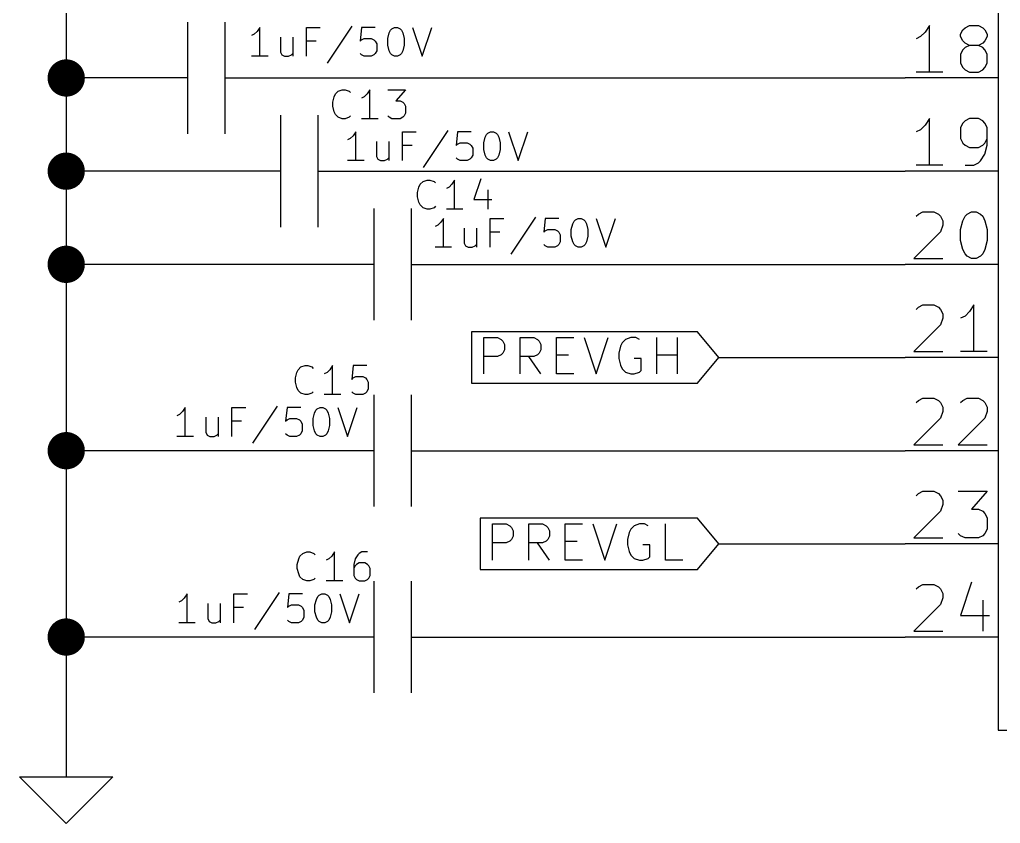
# Model space of a CAD drawing. Extents: x 0.4 to 16.1, y -11.3 to -0.4.
# Drawn here: x 10.2 to 11.252, y -3.35 to -2.487 of the extents above; entities that cross this region are included whole.
import ezdxf

# ---------------------------------------------------------------- set-up
doc = ezdxf.new("R2010")
doc.units = 0
doc.header["$MEASUREMENT"] = 0
for name, color, linetype in [('CYAN2', 4, 'CONTINUOUS'), ('GREEN2', 3, 'CONTINUOUS'), ('LYELLOW', 51, 'CONTINUOUS'), ('RED2', 1, 'CONTINUOUS')]:
    doc.layers.add(name, color=color, linetype=linetype)

msp = doc.modelspace()

# ---------------------------------------------------------------- linework, layer by layer
at = {"layer": 'CYAN2', "linetype": 'CONTINUOUS'}
for p, q in [((10.4517, -2.50307), (10.4488, -2.50454)), ((10.4547, -2.50011), (10.4517, -2.50307)), ((10.4576, -2.49569), (10.4547, -2.50011)), ((10.4576, -2.52669), (10.4576, -2.49569)), ((10.5078, -2.52669), (10.5078, -2.49569)), ((10.5078, -2.49569), (10.5226, -2.49569)), ((10.5565, -2.49421), (10.53, -2.53407)), ((10.5669, -2.49569), (10.5654, -2.51045)), ((10.5816, -2.49569), (10.5669, -2.49569)), ((10.5949, -2.5075), (10.5964, -2.50159)), ((10.5964, -2.50159), (10.5979, -2.49864)), ((10.5979, -2.49864), (10.5994, -2.49717)), ((10.5994, -2.49717), (10.6023, -2.49569)), ((10.6023, -2.49569), (10.6053, -2.49569)), ((10.6053, -2.49569), (10.6082, -2.49717)), ((10.6082, -2.49717), (10.6097, -2.49864)), ((10.6097, -2.49864), (10.6112, -2.50159)), ((10.6112, -2.50159), (10.6126, -2.5075)), ((10.6215, -2.49569), (10.6318, -2.52669)), ((10.6318, -2.52669), (10.6422, -2.49569)), ((10.4798, -2.50602), (10.4798, -2.52226)), ((10.4931, -2.50602), (10.4931, -2.52669)), ((10.5182, -2.51045), (10.5078, -2.51045)), ((10.5654, -2.51045), (10.5669, -2.50897)), ((10.5669, -2.50897), (10.5698, -2.5075)), ((10.5698, -2.5075), (10.5772, -2.5075)), ((10.5772, -2.5075), (10.5802, -2.50897)), ((10.5802, -2.50897), (10.5816, -2.51045)), ((10.5816, -2.51045), (10.5831, -2.5134)), ((10.5831, -2.5134), (10.5831, -2.52078)), ((10.5949, -2.51488), (10.5949, -2.5075)), ((10.6126, -2.5075), (10.6126, -2.51488)), ((10.4798, -2.52226), (10.4813, -2.52521)), ((10.4813, -2.52521), (10.4842, -2.52669)), ((10.4886, -2.52669), (10.4916, -2.52521)), ((10.4916, -2.52521), (10.4931, -2.52374)), ((10.5669, -2.52521), (10.5654, -2.52374)), ((10.5698, -2.52669), (10.5669, -2.52521)), ((10.5802, -2.52521), (10.5772, -2.52669)), ((10.5816, -2.52374), (10.5802, -2.52521)), ((10.5831, -2.52078), (10.5816, -2.52374)), ((10.5964, -2.52078), (10.5949, -2.51488)), ((10.5979, -2.52374), (10.5964, -2.52078)), ((10.5994, -2.52521), (10.5979, -2.52374)), ((10.6023, -2.52669), (10.5994, -2.52521)), ((10.6082, -2.52521), (10.6053, -2.52669)), ((10.6097, -2.52374), (10.6082, -2.52521)), ((10.6112, -2.52078), (10.6097, -2.52374)), ((10.6126, -2.51488), (10.6112, -2.52078)), ((10.4665, -2.52669), (10.4488, -2.52669)), ((10.4842, -2.52669), (10.4886, -2.52669)), ((10.5772, -2.52669), (10.5698, -2.52669)), ((10.6053, -2.52669), (10.6023, -2.52669)), ((10.5374, -2.57007), (10.5388, -2.56711)), ((10.5388, -2.56711), (10.5418, -2.56417)), ((10.5418, -2.56417), (10.5462, -2.56269)), ((10.5462, -2.56269), (10.5492, -2.56269)), ((10.5492, -2.56269), (10.5536, -2.56417)), ((10.5536, -2.56417), (10.5551, -2.56564)), ((10.5728, -2.56711), (10.5698, -2.57007)), ((10.5757, -2.56269), (10.5728, -2.56711)), ((10.5757, -2.59369), (10.5757, -2.56269)), ((10.5949, -2.56269), (10.6141, -2.56269)), ((10.6141, -2.56269), (10.6038, -2.5745)), ((10.5359, -2.57597), (10.5374, -2.57007)), ((10.5359, -2.5804), (10.5359, -2.57597)), ((10.5698, -2.57007), (10.5669, -2.57154)), ((10.6038, -2.5745), (10.6082, -2.5745)), ((10.6082, -2.5745), (10.6112, -2.57597)), ((10.6112, -2.57597), (10.6126, -2.57745)), ((10.6126, -2.57745), (10.6141, -2.5804)), ((10.5374, -2.58631), (10.5359, -2.5804)), ((10.5388, -2.58926), (10.5374, -2.58631)), ((10.6141, -2.58778), (10.6126, -2.59074)), ((10.6141, -2.5804), (10.6141, -2.58778)), ((10.5418, -2.59221), (10.5388, -2.58926)), ((10.5462, -2.59369), (10.5418, -2.59221)), ((10.5492, -2.59369), (10.5462, -2.59369)), ((10.5536, -2.59221), (10.5492, -2.59369)), ((10.5551, -2.59074), (10.5536, -2.59221)), ((10.5846, -2.59369), (10.5669, -2.59369)), ((10.5964, -2.59221), (10.5949, -2.59074)), ((10.5994, -2.59369), (10.5964, -2.59221)), ((10.6082, -2.59369), (10.5994, -2.59369)), ((10.6112, -2.59221), (10.6082, -2.59369)), ((10.6126, -2.59074), (10.6112, -2.59221)), ((10.5606, -2.60769), (10.5577, -2.61211)), ((10.5606, -2.63869), (10.5606, -2.60769)), ((10.6108, -2.63869), (10.6108, -2.60769)), ((10.6108, -2.60769), (10.6256, -2.60769)), ((10.6595, -2.60621), (10.633, -2.64607)), ((10.6699, -2.60769), (10.6684, -2.62245)), ((10.6846, -2.60769), (10.6699, -2.60769)), ((10.7009, -2.61064), (10.7024, -2.60917)), ((10.7024, -2.60917), (10.7053, -2.60769)), ((10.7053, -2.60769), (10.7083, -2.60769)), ((10.7083, -2.60769), (10.7112, -2.60917)), ((10.7112, -2.60917), (10.7127, -2.61064)), ((10.7245, -2.60769), (10.7348, -2.63869)), ((10.7348, -2.63869), (10.7452, -2.60769)), ((10.5547, -2.61507), (10.5518, -2.61654)), ((10.5577, -2.61211), (10.5547, -2.61507)), ((10.5828, -2.61802), (10.5828, -2.63426)), ((10.5961, -2.61802), (10.5961, -2.63869)), ((10.6699, -2.62097), (10.6728, -2.6195)), ((10.6728, -2.6195), (10.6802, -2.6195)), ((10.6802, -2.6195), (10.6832, -2.62097)), ((10.6979, -2.6195), (10.6994, -2.61359)), ((10.6979, -2.62688), (10.6979, -2.6195)), ((10.6994, -2.61359), (10.7009, -2.61064)), ((10.7127, -2.61064), (10.7142, -2.61359)), ((10.7142, -2.61359), (10.7156, -2.6195)), ((10.7156, -2.6195), (10.7156, -2.62688)), ((10.6212, -2.62245), (10.6108, -2.62245)), ((10.6684, -2.62245), (10.6699, -2.62097)), ((10.6832, -2.62097), (10.6846, -2.62245)), ((10.6846, -2.62245), (10.6861, -2.6254)), ((10.6861, -2.6254), (10.6861, -2.63278)), ((10.6994, -2.63278), (10.6979, -2.62688)), ((10.7156, -2.62688), (10.7142, -2.63278)), ((10.5695, -2.63869), (10.5518, -2.63869)), ((10.5828, -2.63426), (10.5843, -2.63721)), ((10.5843, -2.63721), (10.5872, -2.63869)), ((10.5872, -2.63869), (10.5916, -2.63869)), ((10.5916, -2.63869), (10.5946, -2.63721)), ((10.5946, -2.63721), (10.5961, -2.63574)), ((10.6699, -2.63721), (10.6684, -2.63574)), ((10.6728, -2.63869), (10.6699, -2.63721)), ((10.6802, -2.63869), (10.6728, -2.63869)), ((10.6832, -2.63721), (10.6802, -2.63869)), ((10.6846, -2.63574), (10.6832, -2.63721)), ((10.6861, -2.63278), (10.6846, -2.63574)), ((10.7009, -2.63574), (10.6994, -2.63278)), ((10.7024, -2.63721), (10.7009, -2.63574)), ((10.7053, -2.63869), (10.7024, -2.63721)), ((10.7083, -2.63869), (10.7053, -2.63869)), ((10.7112, -2.63721), (10.7083, -2.63869)), ((10.7127, -2.63574), (10.7112, -2.63721)), ((10.7142, -2.63278), (10.7127, -2.63574)), ((10.6298, -2.66411), (10.6328, -2.66117)), ((10.6328, -2.66117), (10.6372, -2.65969)), ((10.6372, -2.65969), (10.6402, -2.65969)), ((10.6402, -2.65969), (10.6446, -2.66117)), ((10.6446, -2.66117), (10.6461, -2.66264)), ((10.6667, -2.65969), (10.6638, -2.66411)), ((10.6667, -2.69069), (10.6667, -2.65969)), ((10.6948, -2.65821), (10.6874, -2.68035)), ((10.6269, -2.67297), (10.6284, -2.66707)), ((10.6284, -2.66707), (10.6298, -2.66411)), ((10.6608, -2.66707), (10.6579, -2.66854)), ((10.6638, -2.66411), (10.6608, -2.66707)), ((10.7022, -2.67002), (10.7022, -2.69069)), ((10.6269, -2.6774), (10.6269, -2.67297)), ((10.6284, -2.68331), (10.6269, -2.6774)), ((10.6874, -2.68035), (10.7066, -2.68035)), ((10.6298, -2.68626), (10.6284, -2.68331)), ((10.6328, -2.68921), (10.6298, -2.68626)), ((10.6372, -2.69069), (10.6328, -2.68921)), ((10.6402, -2.69069), (10.6372, -2.69069)), ((10.6446, -2.68921), (10.6402, -2.69069)), ((10.6461, -2.68774), (10.6446, -2.68921)), ((10.6756, -2.69069), (10.6579, -2.69069)), ((10.6546, -2.70069), (10.6517, -2.70511)), ((10.6546, -2.73169), (10.6546, -2.70069)), ((10.7048, -2.73169), (10.7048, -2.70069)), ((10.7048, -2.70069), (10.7196, -2.70069)), ((10.7535, -2.69921), (10.727, -2.73907)), ((10.7639, -2.70069), (10.7624, -2.71545)), ((10.7786, -2.70069), (10.7639, -2.70069)), ((10.7934, -2.70659), (10.7949, -2.70364)), ((10.7949, -2.70364), (10.7964, -2.70217)), ((10.7964, -2.70217), (10.7993, -2.70069)), ((10.7993, -2.70069), (10.8023, -2.70069)), ((10.8023, -2.70069), (10.8052, -2.70217)), ((10.8052, -2.70217), (10.8067, -2.70364)), ((10.8067, -2.70364), (10.8082, -2.70659)), ((10.8185, -2.70069), (10.8288, -2.73169)), ((10.8288, -2.73169), (10.8392, -2.70069)), ((10.6487, -2.70807), (10.6458, -2.70954)), ((10.6517, -2.70511), (10.6487, -2.70807)), ((10.6768, -2.71102), (10.6768, -2.72726)), ((10.6901, -2.71102), (10.6901, -2.73169)), ((10.7624, -2.71545), (10.7639, -2.71397)), ((10.7639, -2.71397), (10.7668, -2.7125)), ((10.7668, -2.7125), (10.7742, -2.7125)), ((10.7742, -2.7125), (10.7772, -2.71397)), ((10.7772, -2.71397), (10.7786, -2.71545)), ((10.7919, -2.7125), (10.7934, -2.70659)), ((10.7919, -2.71988), (10.7919, -2.7125)), ((10.8082, -2.70659), (10.8096, -2.7125)), ((10.8096, -2.7125), (10.8096, -2.71988)), ((10.7152, -2.71545), (10.7048, -2.71545)), ((10.7786, -2.71545), (10.7801, -2.7184)), ((10.7801, -2.7184), (10.7801, -2.72578)), ((10.7934, -2.72578), (10.7919, -2.71988)), ((10.8096, -2.71988), (10.8082, -2.72578)), ((10.6635, -2.73169), (10.6458, -2.73169)), ((10.6768, -2.72726), (10.6783, -2.73021)), ((10.6783, -2.73021), (10.6812, -2.73169)), ((10.6812, -2.73169), (10.6856, -2.73169)), ((10.6856, -2.73169), (10.6886, -2.73021)), ((10.6886, -2.73021), (10.6901, -2.72874)), ((10.7639, -2.73021), (10.7624, -2.72874)), ((10.7668, -2.73169), (10.7639, -2.73021)), ((10.7742, -2.73169), (10.7668, -2.73169)), ((10.7772, -2.73021), (10.7742, -2.73169)), ((10.7786, -2.72874), (10.7772, -2.73021)), ((10.7801, -2.72578), (10.7786, -2.72874)), ((10.7949, -2.72874), (10.7934, -2.72578)), ((10.7964, -2.73021), (10.7949, -2.72874)), ((10.7993, -2.73169), (10.7964, -2.73021)), ((10.8023, -2.73169), (10.7993, -2.73169)), ((10.8052, -2.73021), (10.8023, -2.73169)), ((10.8067, -2.72874), (10.8052, -2.73021)), ((10.8082, -2.72578), (10.8067, -2.72874)), ((10.4988, -2.86311), (10.5018, -2.86017)), ((10.5018, -2.86017), (10.5062, -2.85869)), ((10.5062, -2.85869), (10.5092, -2.85869)), ((10.5092, -2.85869), (10.5136, -2.86017)), ((10.5136, -2.86017), (10.5151, -2.86164)), ((10.5357, -2.85869), (10.5328, -2.86311)), ((10.5357, -2.88969), (10.5357, -2.85869)), ((10.5579, -2.85869), (10.5564, -2.87345)), ((10.5726, -2.85869), (10.5579, -2.85869)), ((10.4959, -2.87197), (10.4974, -2.86607)), ((10.4959, -2.8764), (10.4959, -2.87197)), ((10.4974, -2.86607), (10.4988, -2.86311)), ((10.5298, -2.86607), (10.5269, -2.86754)), ((10.5328, -2.86311), (10.5298, -2.86607)), ((10.5564, -2.87345), (10.5579, -2.87197)), ((10.5579, -2.87197), (10.5608, -2.8705)), ((10.5608, -2.8705), (10.5682, -2.8705)), ((10.5682, -2.8705), (10.5712, -2.87197)), ((10.5712, -2.87197), (10.5726, -2.87345)), ((10.4974, -2.88231), (10.4959, -2.8764)), ((10.4988, -2.88526), (10.4974, -2.88231)), ((10.5726, -2.87345), (10.5741, -2.8764)), ((10.5741, -2.8764), (10.5741, -2.88378)), ((10.5018, -2.88821), (10.4988, -2.88526)), ((10.5062, -2.88969), (10.5018, -2.88821)), ((10.5092, -2.88969), (10.5062, -2.88969)), ((10.5136, -2.88821), (10.5092, -2.88969)), ((10.5151, -2.88674), (10.5136, -2.88821)), ((10.5446, -2.88969), (10.5269, -2.88969)), ((10.5579, -2.88821), (10.5564, -2.88674)), ((10.5608, -2.88969), (10.5579, -2.88821)), ((10.5682, -2.88969), (10.5608, -2.88969)), ((10.5712, -2.88821), (10.5682, -2.88969)), ((10.5726, -2.88674), (10.5712, -2.88821)), ((10.5741, -2.88378), (10.5726, -2.88674)), ((10.3776, -2.90369), (10.3747, -2.90811)), ((10.3776, -2.93469), (10.3776, -2.90369)), ((10.4278, -2.93469), (10.4278, -2.90369)), ((10.4278, -2.90369), (10.4426, -2.90369)), ((10.4765, -2.90221), (10.45, -2.94207)), ((10.4869, -2.90369), (10.4854, -2.91845)), ((10.5016, -2.90369), (10.4869, -2.90369)), ((10.5194, -2.90517), (10.5223, -2.90369)), ((10.5223, -2.90369), (10.5253, -2.90369)), ((10.5253, -2.90369), (10.5282, -2.90517)), ((10.5415, -2.90369), (10.5518, -2.93469)), ((10.5518, -2.93469), (10.5622, -2.90369)), ((10.3717, -2.91107), (10.3688, -2.91254)), ((10.3747, -2.90811), (10.3717, -2.91107)), ((10.3998, -2.91402), (10.3998, -2.93026)), ((10.4131, -2.91402), (10.4131, -2.93469)), ((10.5149, -2.9155), (10.5164, -2.90959)), ((10.5164, -2.90959), (10.5179, -2.90664)), ((10.5179, -2.90664), (10.5194, -2.90517)), ((10.5282, -2.90517), (10.5297, -2.90664)), ((10.5297, -2.90664), (10.5312, -2.90959)), ((10.5312, -2.90959), (10.5326, -2.9155)), ((10.4382, -2.91845), (10.4278, -2.91845)), ((10.4854, -2.91845), (10.4869, -2.91697)), ((10.4869, -2.91697), (10.4898, -2.9155)), ((10.4898, -2.9155), (10.4972, -2.9155)), ((10.4972, -2.9155), (10.5002, -2.91697)), ((10.5002, -2.91697), (10.5016, -2.91845)), ((10.5016, -2.91845), (10.5031, -2.9214)), ((10.5031, -2.9214), (10.5031, -2.92878)), ((10.5149, -2.92288), (10.5149, -2.9155)), ((10.5164, -2.92878), (10.5149, -2.92288)), ((10.5326, -2.92288), (10.5312, -2.92878)), ((10.5326, -2.9155), (10.5326, -2.92288)), ((10.3865, -2.93469), (10.3688, -2.93469)), ((10.3998, -2.93026), (10.4013, -2.93321)), ((10.4013, -2.93321), (10.4042, -2.93469)), ((10.4042, -2.93469), (10.4086, -2.93469)), ((10.4086, -2.93469), (10.4116, -2.93321)), ((10.4116, -2.93321), (10.4131, -2.93174)), ((10.4869, -2.93321), (10.4854, -2.93174)), ((10.4898, -2.93469), (10.4869, -2.93321)), ((10.4972, -2.93469), (10.4898, -2.93469)), ((10.5002, -2.93321), (10.4972, -2.93469)), ((10.5016, -2.93174), (10.5002, -2.93321)), ((10.5031, -2.92878), (10.5016, -2.93174)), ((10.5179, -2.93174), (10.5164, -2.92878)), ((10.5194, -2.93321), (10.5179, -2.93174)), ((10.5223, -2.93469), (10.5194, -2.93321)), ((10.5253, -2.93469), (10.5223, -2.93469)), ((10.5282, -2.93321), (10.5253, -2.93469)), ((10.5297, -2.93174), (10.5282, -2.93321)), ((10.5312, -2.92878), (10.5297, -2.93174)), ((10.5008, -3.06311), (10.5038, -3.06017)), ((10.5038, -3.06017), (10.5082, -3.05869)), ((10.5082, -3.05869), (10.5112, -3.05869)), ((10.5112, -3.05869), (10.5156, -3.06017)), ((10.5156, -3.06017), (10.5171, -3.06164)), ((10.5377, -3.05869), (10.5348, -3.06311)), ((10.5377, -3.08969), (10.5377, -3.05869)), ((10.5628, -3.06164), (10.5599, -3.06607)), ((10.5643, -3.06017), (10.5628, -3.06164)), ((10.5673, -3.05869), (10.5643, -3.06017)), ((10.5732, -3.05869), (10.5673, -3.05869)), ((10.4979, -3.07197), (10.4994, -3.06607)), ((10.4979, -3.0764), (10.4979, -3.07197)), ((10.4994, -3.06607), (10.5008, -3.06311)), ((10.5318, -3.06607), (10.5289, -3.06754)), ((10.5348, -3.06311), (10.5318, -3.06607)), ((10.5599, -3.06607), (10.5584, -3.07197)), ((10.5584, -3.07197), (10.5584, -3.08378)), ((10.5614, -3.07197), (10.5599, -3.07345)), ((10.5643, -3.0705), (10.5614, -3.07197)), ((10.5702, -3.0705), (10.5643, -3.0705)), ((10.5732, -3.07197), (10.5702, -3.0705)), ((10.5746, -3.07345), (10.5732, -3.07197)), ((10.4994, -3.08231), (10.4979, -3.0764)), ((10.5008, -3.08526), (10.4994, -3.08231)), ((10.5599, -3.07345), (10.5584, -3.0764)), ((10.5761, -3.0764), (10.5746, -3.07345)), ((10.5761, -3.08378), (10.5761, -3.0764)), ((10.5038, -3.08821), (10.5008, -3.08526)), ((10.5082, -3.08969), (10.5038, -3.08821)), ((10.5112, -3.08969), (10.5082, -3.08969)), ((10.5156, -3.08821), (10.5112, -3.08969)), ((10.5171, -3.08674), (10.5156, -3.08821)), ((10.5466, -3.08969), (10.5289, -3.08969)), ((10.5584, -3.08378), (10.5599, -3.08674)), ((10.5599, -3.08674), (10.5614, -3.08821)), ((10.5614, -3.08821), (10.5643, -3.08969)), ((10.5643, -3.08969), (10.5702, -3.08969)), ((10.5702, -3.08969), (10.5732, -3.08821)), ((10.5732, -3.08821), (10.5746, -3.08674)), ((10.5746, -3.08674), (10.5761, -3.08378)), ((10.3796, -3.10369), (10.3767, -3.10811)), ((10.3796, -3.13469), (10.3796, -3.10369)), ((10.4298, -3.13469), (10.4298, -3.10369)), ((10.4298, -3.10369), (10.4446, -3.10369)), ((10.4785, -3.10221), (10.452, -3.14207)), ((10.4889, -3.10369), (10.4874, -3.11845)), ((10.5036, -3.10369), (10.4889, -3.10369)), ((10.5214, -3.10517), (10.5243, -3.10369)), ((10.5243, -3.10369), (10.5273, -3.10369)), ((10.5273, -3.10369), (10.5302, -3.10517)), ((10.5435, -3.10369), (10.5538, -3.13469)), ((10.5538, -3.13469), (10.5642, -3.10369)), ((10.3737, -3.11107), (10.3708, -3.11254)), ((10.3767, -3.10811), (10.3737, -3.11107)), ((10.4018, -3.11402), (10.4018, -3.13026)), ((10.4151, -3.11402), (10.4151, -3.13469)), ((10.5169, -3.1155), (10.5184, -3.10959)), ((10.5184, -3.10959), (10.5199, -3.10664)), ((10.5199, -3.10664), (10.5214, -3.10517)), ((10.5302, -3.10517), (10.5317, -3.10664)), ((10.5317, -3.10664), (10.5332, -3.10959)), ((10.5332, -3.10959), (10.5346, -3.1155)), ((10.4402, -3.11845), (10.4298, -3.11845)), ((10.4874, -3.11845), (10.4889, -3.11697)), ((10.4889, -3.11697), (10.4918, -3.1155)), ((10.4918, -3.1155), (10.4992, -3.1155)), ((10.4992, -3.1155), (10.5022, -3.11697)), ((10.5022, -3.11697), (10.5036, -3.11845)), ((10.5036, -3.11845), (10.5051, -3.1214)), ((10.5051, -3.1214), (10.5051, -3.12878)), ((10.5169, -3.12288), (10.5169, -3.1155)), ((10.5184, -3.12878), (10.5169, -3.12288)), ((10.5346, -3.12288), (10.5332, -3.12878)), ((10.5346, -3.1155), (10.5346, -3.12288)), ((10.3885, -3.13469), (10.3708, -3.13469)), ((10.4018, -3.13026), (10.4033, -3.13321)), ((10.4033, -3.13321), (10.4062, -3.13469)), ((10.4062, -3.13469), (10.4106, -3.13469)), ((10.4106, -3.13469), (10.4136, -3.13321)), ((10.4136, -3.13321), (10.4151, -3.13174)), ((10.4889, -3.13321), (10.4874, -3.13174)), ((10.4918, -3.13469), (10.4889, -3.13321)), ((10.4992, -3.13469), (10.4918, -3.13469)), ((10.5022, -3.13321), (10.4992, -3.13469)), ((10.5036, -3.13174), (10.5022, -3.13321)), ((10.5051, -3.12878), (10.5036, -3.13174)), ((10.5199, -3.13174), (10.5184, -3.12878)), ((10.5214, -3.13321), (10.5199, -3.13174)), ((10.5243, -3.13469), (10.5214, -3.13321)), ((10.5273, -3.13469), (10.5243, -3.13469)), ((10.5302, -3.13321), (10.5273, -3.13469)), ((10.5317, -3.13174), (10.5302, -3.13321)), ((10.5332, -3.12878), (10.5317, -3.13174))]:
    msp.add_line(p, q, dxfattribs=at)
at = {"layer": 'GREEN2', "linetype": 'CONTINUOUS'}
for p, q in [((10.25, -2.45), (10.25, -2.55)), ((10.25, -2.55), (10.25, -2.65)), ((10.3, -2.55), (10.25, -2.55)), ((10.5, -2.55), (11.15, -2.55)), ((10.25, -2.65), (10.25, -2.75)), ((10.4, -2.65), (10.25, -2.65)), ((10.6, -2.65), (11.15, -2.65)), ((10.5, -2.75), (10.25, -2.75)), ((10.25, -2.75), (10.25, -2.95)), ((10.7, -2.75), (11.15, -2.75)), ((10.95, -2.85), (11.15, -2.85)), ((10.25, -2.95), (10.25, -3.15)), ((10.5, -2.95), (10.25, -2.95)), ((10.7, -2.95), (11.15, -2.95)), ((10.95, -3.05), (11.15, -3.05)), ((10.25, -3.15), (10.25, -3.25)), ((10.5, -3.15), (10.25, -3.15)), ((10.7, -3.15), (11.15, -3.15))]:
    msp.add_line(p, q, dxfattribs=at)
at = {"layer": 'GREEN2', "const_width": 0.02}
for points in [[(10.24, -2.55, 1), (10.26, -2.55, 1)], [(10.24, -2.65, 1), (10.26, -2.65, 1)], [(10.24, -2.75, 1), (10.26, -2.75, 1)], [(10.24, -2.95, 1), (10.26, -2.95, 1)], [(10.24, -3.15, 1), (10.26, -3.15, 1)]]:
    msp.add_lwpolyline(points, format="xyb", close=True, dxfattribs=at)
at = {"layer": 'LYELLOW', "linetype": 'CONTINUOUS'}
for p, q in [((11.25, -0.75), (11.25, -3.25)), ((11.25, -3.25), (11.65, -3.25))]:
    msp.add_line(p, q, dxfattribs=at)
at = {"layer": 'RED2', "linetype": 'CONTINUOUS'}
for p, q in [((11.25, -0.75), (11.25, -3.25)), ((11.25, -0.75), (11.25, -3.25)), ((10.38, -2.49), (10.38, -2.61)), ((10.42, -2.49), (10.42, -2.61)), ((11.1762, -2.49361), (11.1714, -2.50076)), ((11.1762, -2.54361), (11.1762, -2.49361)), ((11.2143, -2.496), (11.219, -2.49361)), ((11.219, -2.49361), (11.2286, -2.49361)), ((11.2286, -2.49361), (11.2333, -2.496)), ((11.1714, -2.50076), (11.1667, -2.50552)), ((11.2095, -2.50314), (11.2119, -2.49837)), ((11.2095, -2.50552), (11.2095, -2.50314)), ((11.2119, -2.49837), (11.2143, -2.496)), ((11.2333, -2.496), (11.2357, -2.49837)), ((11.2357, -2.49837), (11.2381, -2.50314)), ((11.2381, -2.50314), (11.2381, -2.50552)), ((11.1667, -2.50552), (11.1619, -2.5079)), ((11.2119, -2.51028), (11.2095, -2.50552)), ((11.2143, -2.51266), (11.2119, -2.51028)), ((11.219, -2.51504), (11.2143, -2.51266)), ((11.2333, -2.51266), (11.2286, -2.51504)), ((11.2357, -2.51028), (11.2333, -2.51266)), ((11.2381, -2.50552), (11.2357, -2.51028)), ((11.2119, -2.5198), (11.2095, -2.52457)), ((11.2095, -2.52457), (11.2095, -2.53409)), ((11.2143, -2.51742), (11.2119, -2.5198)), ((11.219, -2.51504), (11.2143, -2.51742)), ((11.2286, -2.51504), (11.219, -2.51504)), ((11.2333, -2.51742), (11.2286, -2.51504)), ((11.2357, -2.5198), (11.2333, -2.51742)), ((11.2381, -2.52457), (11.2357, -2.5198)), ((11.2381, -2.53409), (11.2381, -2.52457)), ((11.2095, -2.53409), (11.2119, -2.53885)), ((11.2357, -2.53885), (11.2381, -2.53409)), ((11.1905, -2.54361), (11.1619, -2.54361)), ((11.2119, -2.53885), (11.2143, -2.54123)), ((11.2143, -2.54123), (11.219, -2.54361)), ((11.219, -2.54361), (11.2286, -2.54361)), ((11.2286, -2.54361), (11.2333, -2.54123)), ((11.2333, -2.54123), (11.2357, -2.53885)), ((10.38, -2.55), (10.3, -2.55)), ((10.42, -2.55), (10.5, -2.55)), ((11.25, -2.55), (11.15, -2.55)), ((10.48, -2.59), (10.48, -2.71)), ((10.52, -2.59), (10.52, -2.71)), ((11.1762, -2.59361), (11.1714, -2.60076)), ((11.1762, -2.64361), (11.1762, -2.59361)), ((11.2119, -2.59837), (11.2095, -2.60314)), ((11.2143, -2.596), (11.2119, -2.59837)), ((11.219, -2.59361), (11.2143, -2.596)), ((11.2286, -2.59361), (11.219, -2.59361)), ((11.2333, -2.596), (11.2286, -2.59361)), ((11.2357, -2.59837), (11.2333, -2.596)), ((11.2381, -2.60314), (11.2357, -2.59837)), ((11.1667, -2.60552), (11.1619, -2.6079)), ((11.1714, -2.60076), (11.1667, -2.60552)), ((11.2095, -2.60314), (11.2095, -2.61504)), ((11.2381, -2.62219), (11.2381, -2.60314)), ((11.2095, -2.61504), (11.2119, -2.6198)), ((11.2119, -2.6198), (11.2143, -2.62219)), ((11.2333, -2.62219), (11.2357, -2.6198)), ((11.2357, -2.6198), (11.2381, -2.61504)), ((11.2143, -2.62219), (11.219, -2.62457)), ((11.219, -2.62457), (11.2286, -2.62457)), ((11.2286, -2.62457), (11.2333, -2.62219)), ((11.2357, -2.63171), (11.2381, -2.62219)), ((11.2286, -2.64123), (11.2309, -2.63885)), ((11.2309, -2.63885), (11.2357, -2.63171)), ((10.48, -2.65), (10.4, -2.65)), ((10.52, -2.65), (10.6, -2.65)), ((11.25, -2.65), (11.15, -2.65)), ((11.1905, -2.64361), (11.1619, -2.64361)), ((11.2143, -2.64361), (11.2238, -2.64361)), ((11.2238, -2.64361), (11.2286, -2.64123)), ((10.58, -2.69), (10.58, -2.81)), ((10.62, -2.69), (10.62, -2.81)), ((11.1643, -2.696), (11.169, -2.69361)), ((11.169, -2.69361), (11.1809, -2.69361)), ((11.1809, -2.69361), (11.1857, -2.696)), ((11.2167, -2.696), (11.2214, -2.69361)), ((11.2214, -2.69361), (11.2262, -2.69361)), ((11.2262, -2.69361), (11.2309, -2.696)), ((11.1619, -2.69837), (11.1643, -2.696)), ((11.1857, -2.696), (11.1881, -2.69837)), ((11.1881, -2.69837), (11.1905, -2.70314)), ((11.1905, -2.70314), (11.1905, -2.7079)), ((11.2095, -2.71266), (11.2119, -2.70314)), ((11.2119, -2.70314), (11.2143, -2.69837)), ((11.2143, -2.69837), (11.2167, -2.696)), ((11.2309, -2.696), (11.2333, -2.69837)), ((11.2333, -2.69837), (11.2357, -2.70314)), ((11.2357, -2.70314), (11.2381, -2.71266)), ((11.1905, -2.7079), (11.1881, -2.71504)), ((11.2095, -2.72457), (11.2095, -2.71266)), ((11.2381, -2.71266), (11.2381, -2.72457)), ((11.1881, -2.71504), (11.1595, -2.74361)), ((11.2119, -2.73409), (11.2095, -2.72457)), ((11.2381, -2.72457), (11.2357, -2.73409)), ((11.2143, -2.73885), (11.2119, -2.73409)), ((11.2357, -2.73409), (11.2333, -2.73885)), ((11.1595, -2.74361), (11.1905, -2.74361)), ((11.2167, -2.74123), (11.2143, -2.73885)), ((11.2214, -2.74361), (11.2167, -2.74123)), ((11.2262, -2.74361), (11.2214, -2.74361)), ((11.2309, -2.74123), (11.2262, -2.74361)), ((11.2333, -2.73885), (11.2309, -2.74123)), ((10.58, -2.75), (10.5, -2.75)), ((10.62, -2.75), (10.7, -2.75)), ((11.25, -2.75), (11.15, -2.75)), ((11.1619, -2.79837), (11.1643, -2.796)), ((11.1643, -2.796), (11.169, -2.79361)), ((11.169, -2.79361), (11.1809, -2.79361)), ((11.1809, -2.79361), (11.1857, -2.796)), ((11.1857, -2.796), (11.1881, -2.79837)), ((11.1881, -2.79837), (11.1905, -2.80314)), ((11.2238, -2.79361), (11.219, -2.80076)), ((11.2238, -2.84361), (11.2238, -2.79361)), ((11.1905, -2.8079), (11.1881, -2.81504)), ((11.1905, -2.80314), (11.1905, -2.8079)), ((11.2143, -2.80552), (11.2095, -2.8079)), ((11.219, -2.80076), (11.2143, -2.80552)), ((11.1881, -2.81504), (11.1595, -2.84361)), ((10.9274, -2.8225), (10.6848, -2.8225)), ((10.6848, -2.8225), (10.6848, -2.85)), ((10.6979, -2.86764), (10.6979, -2.82864)), ((10.6979, -2.82864), (10.7128, -2.82864)), ((10.7128, -2.82864), (10.7165, -2.8305)), ((10.7165, -2.8305), (10.7183, -2.83235)), ((10.7369, -2.86764), (10.7369, -2.82864)), ((10.7369, -2.82864), (10.7518, -2.82864)), ((10.7518, -2.82864), (10.7555, -2.8305)), ((10.7555, -2.8305), (10.7573, -2.83235)), ((10.7759, -2.86764), (10.7759, -2.82864)), ((10.7759, -2.82864), (10.7945, -2.82864)), ((10.8056, -2.82864), (10.8186, -2.86764)), ((10.8186, -2.86764), (10.8316, -2.82864)), ((10.8502, -2.8305), (10.8465, -2.83421)), ((10.8558, -2.82864), (10.8502, -2.8305)), ((10.8613, -2.82864), (10.8558, -2.82864)), ((10.8651, -2.8305), (10.8613, -2.82864)), ((10.8836, -2.86764), (10.8836, -2.82864)), ((10.9059, -2.86764), (10.9059, -2.82864)), ((10.95, -2.85), (10.9274, -2.8225)), ((10.7183, -2.83235), (10.7202, -2.83607)), ((10.7202, -2.83607), (10.7202, -2.84164)), ((10.7573, -2.83235), (10.7592, -2.83607)), ((10.7592, -2.83607), (10.7592, -2.84164)), ((10.8446, -2.83793), (10.8428, -2.84535)), ((10.8465, -2.83421), (10.8446, -2.83793)), ((10.6848, -2.85), (10.6848, -2.8775)), ((10.7128, -2.84907), (10.6979, -2.84907)), ((10.7165, -2.84721), (10.7128, -2.84907)), ((10.7183, -2.84535), (10.7165, -2.84721)), ((10.7202, -2.84164), (10.7183, -2.84535)), ((10.7518, -2.84907), (10.7369, -2.84907)), ((10.7592, -2.86764), (10.7462, -2.84907)), ((10.7555, -2.84721), (10.7518, -2.84907)), ((10.7573, -2.84535), (10.7555, -2.84721)), ((10.7592, -2.84164), (10.7573, -2.84535)), ((10.7759, -2.84721), (10.7889, -2.84721)), ((10.8428, -2.84535), (10.8428, -2.85093)), ((10.8428, -2.85093), (10.8446, -2.85835)), ((10.8669, -2.85093), (10.8595, -2.85093)), ((10.8669, -2.86393), (10.8669, -2.85093)), ((10.8836, -2.84721), (10.9059, -2.84721)), ((10.9274, -2.8775), (10.95, -2.85)), ((11.25, -2.85), (11.15, -2.85)), ((11.1595, -2.84361), (11.1905, -2.84361)), ((11.2381, -2.84361), (11.2095, -2.84361)), ((10.8446, -2.85835), (10.8465, -2.86207)), ((10.8465, -2.86207), (10.8502, -2.86578)), ((10.7945, -2.86764), (10.7759, -2.86764)), ((10.8502, -2.86578), (10.8558, -2.86764)), ((10.8558, -2.86764), (10.8595, -2.86764)), ((10.8595, -2.86764), (10.8651, -2.86578)), ((10.8651, -2.86578), (10.8669, -2.86393)), ((10.6848, -2.8775), (10.9274, -2.8775)), ((10.58, -2.89), (10.58, -3.01)), ((10.62, -2.89), (10.62, -3.01)), ((11.1643, -2.896), (11.169, -2.89361)), ((11.169, -2.89361), (11.1809, -2.89361)), ((11.1809, -2.89361), (11.1857, -2.896)), ((11.2119, -2.896), (11.2167, -2.89361)), ((11.2167, -2.89361), (11.2286, -2.89361)), ((11.2286, -2.89361), (11.2333, -2.896)), ((11.1619, -2.89837), (11.1643, -2.896)), ((11.1857, -2.896), (11.1881, -2.89837)), ((11.1881, -2.89837), (11.1905, -2.90314)), ((11.1905, -2.90314), (11.1905, -2.9079)), ((11.2095, -2.89837), (11.2119, -2.896)), ((11.2333, -2.896), (11.2357, -2.89837)), ((11.2357, -2.89837), (11.2381, -2.90314)), ((11.2381, -2.90314), (11.2381, -2.9079)), ((11.1905, -2.9079), (11.1881, -2.91504)), ((11.2381, -2.9079), (11.2357, -2.91504)), ((11.1881, -2.91504), (11.1595, -2.94361)), ((11.2357, -2.91504), (11.2071, -2.94361)), ((11.1595, -2.94361), (11.1905, -2.94361)), ((11.2071, -2.94361), (11.2381, -2.94361)), ((10.58, -2.95), (10.5, -2.95)), ((10.62, -2.95), (10.7, -2.95)), ((11.25, -2.95), (11.15, -2.95)), ((11.1619, -2.99837), (11.1643, -2.996)), ((11.1643, -2.996), (11.169, -2.99361)), ((11.169, -2.99361), (11.1809, -2.99361)), ((11.1809, -2.99361), (11.1857, -2.996)), ((11.1857, -2.996), (11.1881, -2.99837)), ((11.1881, -2.99837), (11.1905, -3.00314)), ((11.2071, -2.99361), (11.2381, -2.99361)), ((11.2381, -2.99361), (11.2214, -3.01266)), ((11.1905, -3.0079), (11.1881, -3.01504)), ((11.1905, -3.00314), (11.1905, -3.0079)), ((11.1881, -3.01504), (11.1595, -3.04361)), ((11.2214, -3.01266), (11.2286, -3.01266)), ((11.2286, -3.01266), (11.2333, -3.01504)), ((11.2333, -3.01504), (11.2357, -3.01742)), ((11.2357, -3.01742), (11.2381, -3.02219)), ((10.9274, -3.0225), (10.6941, -3.0225)), ((10.6941, -3.0225), (10.6941, -3.05)), ((10.7072, -3.06764), (10.7072, -3.02864)), ((10.7072, -3.02864), (10.7221, -3.02864)), ((10.7221, -3.02864), (10.7258, -3.0305)), ((10.7462, -3.06764), (10.7462, -3.02864)), ((10.7462, -3.02864), (10.7611, -3.02864)), ((10.7611, -3.02864), (10.7648, -3.0305)), ((10.7852, -3.06764), (10.7852, -3.02864)), ((10.7852, -3.02864), (10.8038, -3.02864)), ((10.8149, -3.02864), (10.8279, -3.06764)), ((10.8279, -3.06764), (10.8409, -3.02864)), ((10.8651, -3.02864), (10.8595, -3.0305)), ((10.8706, -3.02864), (10.8651, -3.02864)), ((10.8743, -3.0305), (10.8706, -3.02864)), ((10.8929, -3.06764), (10.8929, -3.02864)), ((10.95, -3.05), (10.9274, -3.0225)), ((11.2381, -3.02219), (11.2381, -3.03409)), ((10.7258, -3.0305), (10.7276, -3.03235)), ((10.7276, -3.03235), (10.7295, -3.03607)), ((10.7295, -3.03607), (10.7295, -3.04164)), ((10.7648, -3.0305), (10.7666, -3.03235)), ((10.7666, -3.03235), (10.7685, -3.03607)), ((10.7685, -3.03607), (10.7685, -3.04164)), ((10.8539, -3.03793), (10.8521, -3.04535)), ((10.8558, -3.03421), (10.8539, -3.03793)), ((10.8595, -3.0305), (10.8558, -3.03421)), ((11.2095, -3.04123), (11.2071, -3.03885)), ((11.2357, -3.03885), (11.2333, -3.04123)), ((11.2381, -3.03409), (11.2357, -3.03885)), ((10.6941, -3.05), (10.6941, -3.0775)), ((10.7221, -3.04907), (10.7072, -3.04907)), ((10.7258, -3.04721), (10.7221, -3.04907)), ((10.7276, -3.04535), (10.7258, -3.04721)), ((10.7295, -3.04164), (10.7276, -3.04535)), ((10.7611, -3.04907), (10.7462, -3.04907)), ((10.7685, -3.06764), (10.7555, -3.04907)), ((10.7648, -3.04721), (10.7611, -3.04907)), ((10.7666, -3.04535), (10.7648, -3.04721)), ((10.7685, -3.04164), (10.7666, -3.04535)), ((10.7852, -3.04721), (10.7982, -3.04721)), ((10.8521, -3.04535), (10.8521, -3.05093)), ((10.8521, -3.05093), (10.8539, -3.05835)), ((10.8762, -3.05093), (10.8688, -3.05093)), ((10.8762, -3.06393), (10.8762, -3.05093)), ((10.9274, -3.0775), (10.95, -3.05)), ((11.25, -3.05), (11.15, -3.05)), ((11.1595, -3.04361), (11.1905, -3.04361)), ((11.2143, -3.04361), (11.2095, -3.04123)), ((11.2286, -3.04361), (11.2143, -3.04361)), ((11.2333, -3.04123), (11.2286, -3.04361)), ((10.8539, -3.05835), (10.8558, -3.06207)), ((10.8038, -3.06764), (10.7852, -3.06764)), ((10.8558, -3.06207), (10.8595, -3.06578)), ((10.8595, -3.06578), (10.8651, -3.06764)), ((10.8651, -3.06764), (10.8688, -3.06764)), ((10.8688, -3.06764), (10.8743, -3.06578)), ((10.8743, -3.06578), (10.8762, -3.06393)), ((10.9115, -3.06764), (10.8929, -3.06764)), ((10.6941, -3.0775), (10.9274, -3.0775)), ((10.58, -3.09), (10.58, -3.21)), ((10.62, -3.09), (10.62, -3.21)), ((11.1643, -3.096), (11.169, -3.09361)), ((11.169, -3.09361), (11.1809, -3.09361)), ((11.1809, -3.09361), (11.1857, -3.096)), ((11.2214, -3.09123), (11.2095, -3.12694)), ((11.1619, -3.09837), (11.1643, -3.096)), ((11.1857, -3.096), (11.1881, -3.09837)), ((11.1881, -3.09837), (11.1905, -3.10314)), ((11.1905, -3.10314), (11.1905, -3.1079)), ((11.1905, -3.1079), (11.1881, -3.11504)), ((11.2333, -3.11028), (11.2333, -3.14361)), ((11.1881, -3.11504), (11.1595, -3.14361)), ((11.2095, -3.12694), (11.2405, -3.12694)), ((11.1595, -3.14361), (11.1905, -3.14361)), ((10.58, -3.15), (10.5, -3.15)), ((10.62, -3.15), (10.7, -3.15)), ((11.25, -3.15), (11.15, -3.15)), ((10.25, -3.25), (10.25, -3.3)), ((11.25, -3.25), (11.65, -3.25)), ((11.25, -3.25), (11.65, -3.25)), ((10.25, -3.35), (10.2, -3.3)), ((10.2, -3.3), (10.25, -3.3)), ((10.25, -3.3), (10.3, -3.3)), ((10.3, -3.3), (10.25, -3.35))]:
    msp.add_line(p, q, dxfattribs=at)

doc.saveas('drawing.dxf')
